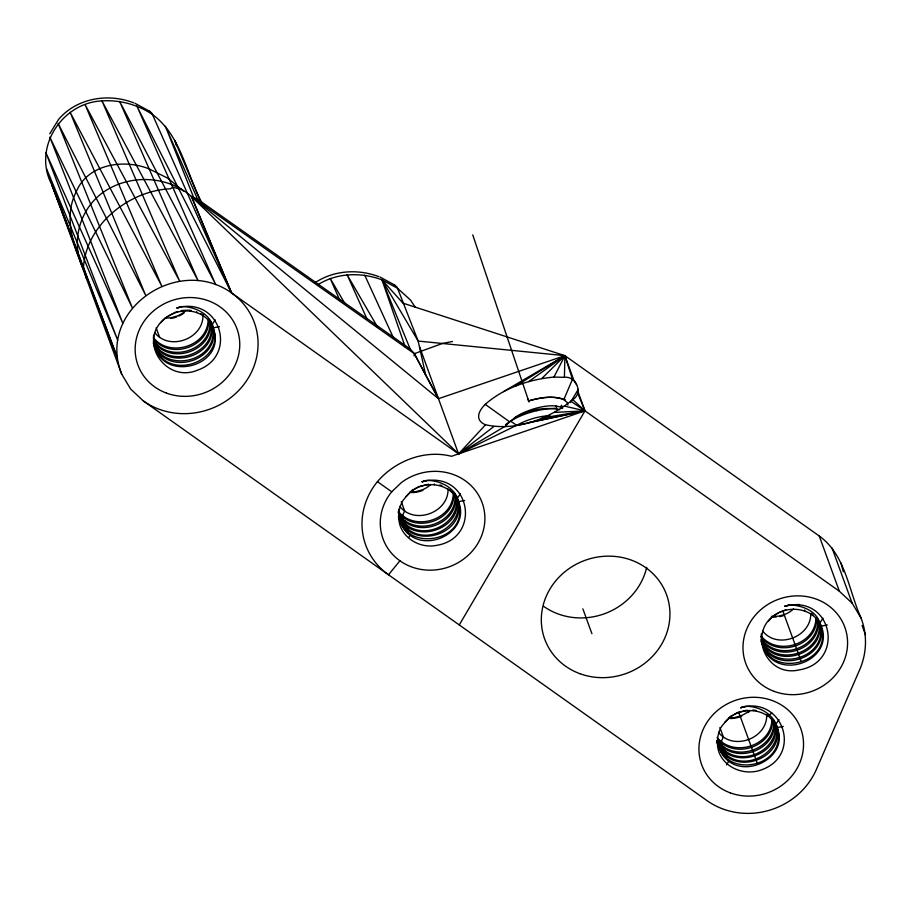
<?xml version="1.0" encoding="UTF-8"?>
<svg xmlns="http://www.w3.org/2000/svg" width="911" height="911" viewBox="0 0 911 911"><rect width="100%" height="100%" fill="white"/><g stroke="black" fill="none" stroke-linecap="round" stroke-linejoin="round"><path stroke-width="1.37" d="M153.583 335.259C152.57 389.532 238.955 366.245 209.006 320.114C235.607 359.31 163.775 387.016 153.549 342.547M398.711 509.067C395.123 552.761 468.197 545.757 458.985 504.25M761.402 633.578C759.216 682.51 840.147 665.884 819.023 622.042M165.779 317.791C136.354 339.837 165.164 383.85 197.63 370.139C236.621 356.577 222.102 300.459 181.596 306.802L176.928 307.975L181.46 306.62C194.51 306.392 210.828 313.783 213.504 328.507M405.999 496.472C422.305 480.53 401.785 499.695 401.592 503.123C398.289 510.399 397.754 518.655 400.293 526.251C405.748 540.382 421.998 548.422 436.608 545.37C480.917 538.162 471.454 474.073 426.712 480.609L422.044 481.782L426.576 480.427C439.626 480.188 455.944 487.579 458.632 502.314L454.122 493.91L451.822 491.803M724.655 722.423C740.962 706.469 720.442 725.634 720.248 729.062C716.946 736.339 716.41 744.594 718.95 752.19C725.202 768.645 745.392 775.83 761.402 769.886C803.422 754.889 782.355 695.161 740.7 707.722L745.232 706.367C759.831 705.706 776.514 715.522 778.176 731.67M778.415 612.898C746.234 628.875 764.568 678.194 799.311 669.881C843.609 662.673 834.146 598.584 789.416 605.12L784.747 606.293L789.279 604.938L799.118 604.494M317.745 284.847C336.763 272.64 361.132 272.093 381.948 279.814L402.969 303.158L564.9 355.666L819.274 536.032C845.704 555.106 848.551 590.305 861.032 618.011C867.431 634.523 866.805 652.777 859.973 669.038L815.926 770.478A71.172 66.082 -20 0 1 707.175 800.723L143.391 400.988L130.626 389.02L121.721 374.193L51.768 184.569C32.34 148.174 61.902 102.624 101.975 100.905C119.842 99.732 137.561 104.56 152.444 114.49C181.391 135.659 186.231 174.354 202.584 204.041M121.721 374.193C95.974 310.252 178.123 254.431 231.531 292.921L458.563 453.894L485.54 424.777C516.059 431.427 549.117 418.958 572.768 399.644C583.53 393.119 576.242 375.833 564.41 377.313L564.9 355.666L418.172 341.067L381.948 279.814L397.56 288.297L410.497 300.049L415.2 307.166M202.925 315.024C203.791 338.698 169.332 351.6 154.699 332.538M448.041 488.831C448.907 512.494 414.448 525.396 399.815 506.334M766.698 714.771C767.597 738.502 733.07 751.29 718.472 732.285M810.733 613.342C811.576 636.778 777.242 649.987 762.553 630.913M208.129 320.171C207.412 346.408 169.492 357.898 153.321 337.685M453.257 493.967C452.528 520.204 414.607 531.694 398.437 511.492M771.902 719.906C771.184 746.155 733.264 757.645 717.094 737.432M815.949 618.478C815.22 644.715 777.299 656.205 761.14 636.003M208.744 319.51C210.054 346.84 170.562 360.152 153.857 339.165M209.86 320.273C213.003 349.141 171.166 364.001 154.096 341.283M210.407 321.754C213.8 351.544 169.047 366.051 153.549 340.93M213.049 329.042C216.681 361.644 165.312 373.772 153.355 343.424M453.86 493.318C455.147 521.206 414.573 534.074 398.164 512.187M454.988 494.081C458.131 522.948 416.281 537.809 399.212 515.091M455.523 495.561C458.916 525.351 414.163 539.847 398.665 514.726M772.517 719.257C773.826 746.576 734.334 759.899 717.629 738.912M773.633 720.02C776.776 748.888 734.938 763.748 717.868 741.03M774.179 721.501C777.573 751.29 732.82 765.798 717.321 740.677M778.415 733.161C781.957 769.294 723.175 777.948 717.287 741.611M816.552 617.829C817.85 645.717 777.277 658.585 760.856 636.698M817.645 619.662C819.889 648.051 778.643 661.898 761.915 639.602M818.215 620.072C821.608 649.862 776.867 664.358 761.357 639.237M819.274 622.976C822.758 653.255 776.627 667.467 761.869 641.219M820.868 627.349C824.489 659.963 773.132 672.09 761.175 641.743M414.129 355.928L414.357 353.605L410.349 349.107L197.767 199.304L191.424 196.503L231.531 292.921A71.172 66.082 -20 0 1 242.622 386.059A71.172 66.082 -20 0 1 143.391 400.988M562.656 408.458L560.664 407.103L561.461 405.236L562.611 407.319M567.872 405.11L567.154 402.48L563.829 399.644L572.472 379.227L564.9 355.666L438.476 398.699L191.424 196.503M402.377 515.979L404.678 510.934L401.273 501.597M721.034 741.918L723.334 736.874L719.929 727.547M505.115 426.678C517.402 411.43 540.975 405.862 559.718 409.699M485.54 424.777A52.736 19.575 -18.6 0 1 485.244 404.359C504.113 387.767 529.2 379.409 553.934 377.074L564.9 355.666L573.805 380.138L576.526 384.658M402.423 519.908L403.767 517.562L403.231 516.082M404.017 524.292L405.361 521.935L404.826 520.454M405.611 528.665L406.955 526.319L406.42 524.838L400.806 519.464L399.177 516.708M407.206 533.049L408.549 530.703L408.014 529.223L402.4 523.848L398.483 517.232M408.8 537.433L410.144 535.076L409.608 533.595M721.41 745.266L722.423 743.501L721.888 742.021M723.004 749.651L724.017 747.885L723.482 746.405M724.598 754.023L725.611 752.258L725.076 750.778L719.462 745.403L716.684 740.723M726.192 758.407L727.206 756.642L726.671 755.162L721.057 749.787L716.581 741.11M726.579 764.898L728.8 761.027L728.265 759.546M459.269 624.946L584.987 410.861L578.109 391.946L578.257 389.339L570.332 402.571M49.752 133.78L58.566 119.432C76.661 98.046 108.17 92.854 133.621 102.829M212.126 324.623L215.19 319.863M457.242 498.419L460.317 493.671M762.484 644.51C773.792 684.229 838.872 660.748 819.934 622.93L823.009 618.182M775.899 724.359L778.973 719.61M399.929 560.789L388.519 574.773A71.172 66.082 -20 0 1 377.439 481.634C395.226 460.875 424.617 449.385 451.514 456.297L584.987 410.861L839.361 591.228L852.138 603.184L861.032 618.011M541.76 378.532L564.9 355.666L503.567 391.582M160.883 322.676C172.578 308.009 197.323 306.495 209.462 321.389M391.719 491.781L401.569 482.409A52.736 48.955 -20 0 1 483.866 508.714A52.736 48.955 -20 0 1 420.256 569.284A52.736 48.955 -20 0 1 391.719 491.781L377.439 481.634M768.69 620.983C781.911 603.686 813.284 605.542 821.323 626.825M771.879 713.04L767.7 715.944C756.597 708.303 741.201 709.1 730.417 716.934M53.328 186.937L51.768 184.569L117.303 357.511L46.575 168.831L117.667 340.099L45.914 152.672L122.791 323.166L49.854 137.185L132.311 307.85L58.122 123.418L145.601 295.198L70.136 112.315L161.737 286.065L85.099 104.64L179.626 281.089L101.975 100.905L198.051 280.599L119.614 101.372L215.759 284.642L136.832 106.006L231.531 292.921L191.629 196.73L458.563 453.894L493.603 426.701M505.525 424.64C519.748 414.004 537.718 409.016 555.3 408.31M528.71 381.595L564.9 355.666L515.683 386.036M412.706 490.198L418.627 486.668L428.625 484.196M731.351 716.137L737.284 712.607L747.282 710.147M419.584 346.795L458.563 453.894L504.079 426.94M779.383 612.317L785.794 609.801M411.761 490.983C424.515 481.486 444.249 482.625 454.589 495.185M315.149 282.649C333.859 270.26 357.977 268.756 378.748 276.637M458.563 453.894L516.252 425.471L584.987 410.861L577.733 393.267M174.627 312.519L177.975 311.482M176.928 307.975L181.494 306.802M422.044 481.782L426.61 480.609M784.747 606.293L789.302 605.12M740.7 707.722L745.369 706.549M529.302 422.419L584.987 410.861L572.768 399.644M452.471 341.477L442.393 343.481L414.346 353.684L191.629 196.73M213.481 327.812L219.483 326.696M458.597 501.619L464.599 500.492M821.289 626.13L827.29 625.003M777.254 727.559L783.255 726.431M542.33 417.967L584.987 410.861L570.855 401.227M554.446 412.421L584.987 410.861L564.831 406.181M188.03 310.173L181.209 310.526L181.403 311.072M550.005 415.655C538.344 416.145 526.911 419.732 516.696 425.312L510.456 421.064M165.016 318.053L170.608 317.882L177.406 315.958A27.444 25.474 -20 0 0 185.73 310.662M410.144 491.86L415.735 491.678L422.533 489.754A27.444 25.474 -20 0 0 430.846 484.47M771.435 616.417L778.427 616.2L785.225 614.265A27.444 25.474 -20 0 0 793.538 608.981M728.789 717.8L734.38 717.629L741.178 715.704A27.444 25.474 -20 0 0 749.502 710.409M553.934 377.074L564.41 377.313M191.344 310.571L189.135 310.127L189.397 310.856M754.012 710.09L756.221 710.546M439.74 485.051L441.869 485.495M514.237 417.99A30.883 11.467 -18.6 0 1 555.949 405.976L560.664 407.103M407.741 348.07L410.349 349.107M565.344 399.747C553.467 395.306 540.303 397.64 528.414 400.931C539.767 397.731 552.476 395.18 563.829 399.644M148.504 110.914L151.522 112.759L152.444 114.49L231.531 292.921M393.62 284.722L396.638 286.566L397.56 288.297L418.172 341.067L425.722 375.275L438.476 398.699L414.346 353.684L425.722 375.275M200.682 313.657L203.529 315.104M134.919 103.262L150.201 111.563M380.035 277.058L395.317 285.371M406.42 524.838C426.724 540.975 462.446 521.809 455.796 495.493M408.014 529.223C429.263 546.27 466.466 524.121 456.673 497.144M725.076 750.778C745.096 766.584 780.101 748.466 774.714 722.423M726.671 755.162C747.908 772.221 785.123 750.06 775.329 723.083M535.509 409.87L536.693 410.667M181.255 189.42L183.566 191.037M485.244 404.359L509.203 421.542M194.328 199.179C170.642 175.561 130.33 173.192 103.159 192.335C78.79 209.667 69.851 244.501 84.324 270.783M812.931 614.868L811.337 613.422L811.735 614.515M449.442 489.628L451.025 491.075M771.241 718.449C802.796 755.731 732.626 790.099 718.437 745.938M777.277 728.253L773.234 721.136L767.301 714.85M197.767 199.304L199.384 201.342M87.923 280.337L86.317 278.219L83.459 267.219C86.306 224.459 129.316 190.479 170.494 188.793L172.691 187.176L181.448 189.477L167.966 178.294L149.176 168.911C123.782 158.673 87.661 163.923 76.239 191.788C65.171 212.867 70.83 238.466 79.712 259.271M818.283 620.835L816.814 618.421L817.281 619.696M454.122 493.91C481.725 532.047 413.355 562.793 399.781 519.999M154.05 342.912C169.298 370.583 218.64 353.001 210.68 321.685M761.266 640.775C774.976 670.69 827.222 653.939 819.035 621.484M762.291 644.191C775.489 675.973 830.855 657.844 820.082 624.388M716.65 741.235C729.631 772.198 783.255 755.982 774.988 722.913M717.674 744.651C731.681 778.689 788.994 758.704 775.512 723.209M398.562 516.264C412.273 546.179 464.519 529.428 456.331 496.973M153.447 342.456C167.157 372.383 219.403 355.632 211.215 323.166M153.902 344.905C167.863 379.01 225.575 358.843 211.557 323.348M344.984 303.727L330.215 278.447L339.86 300.459M377.541 327.06L347.091 274.712L367.156 319.351M364.742 275.179L393.598 338.197M197.744 199.498L165.381 126.253L193.724 197.641M201.251 203.096L174.775 140.476L176.506 145.726M410.201 349.072L381.948 279.814L405.293 347.068M51.768 184.569L68.074 226.839M69.088 229.481L70.614 233.444M862.102 625.504L865.45 634.705M832.039 547.989L852.138 603.184M819.274 536.032L839.361 591.228M804.561 610.006L804.891 610.917M782.8 610.951L801.065 661.124M772.779 719.861L773.234 721.136M752.907 709.874L753.169 710.603M738.764 712.379L757.018 762.553M582.881 608.878L591.922 633.714M434.251 483.923L434.513 484.663M196.753 311.699L197.083 312.61M173.648 313.225L166.645 317.187M156.157 327.801L159.55 337.127M819.934 622.93C815.926 610.176 800.78 605.086 789.279 604.938M555.949 405.976L556.872 408.743M472.752 234.901L529.006 402.002M761.072 639.784L761.949 643.029M716.843 741.565L717.902 744.458M398.471 516.651C409.54 552.362 469.37 534.837 457.22 498.624M840.944 562.816L843.324 571.801M819.911 623.135L820.629 625.868M528.152 399.155L528.528 400.589M212.092 324.828L212.81 327.55M422.909 490.323A27.683 25.702 -20 0 1 411.157 492.578M184.068 312.963A27.683 25.702 -20 0 1 178.886 316.037M176.666 316.948A27.683 25.702 -20 0 1 170.824 318.451M646.719 567.325A64.852 60.206 -20 0 1 543.73 606.396M784.485 615.267A27.683 25.702 -20 0 1 779.827 616.565M776.263 617.02A27.683 25.702 -20 0 1 772.665 617.043M749.696 711.218A27.683 25.702 -20 0 1 747.84 712.709M741.565 716.262A27.683 25.702 -20 0 1 729.813 718.517M730.28 792.866A52.736 48.955 -20 0 0 803.217 738.878A52.736 48.955 -20 0 0 720.225 708.348A52.736 48.955 -20 0 0 730.28 792.866M579.851 673.673A64.852 60.206 -20 0 0 669.551 607.284A64.852 60.206 -20 0 0 567.485 569.751A64.852 60.206 -20 0 0 579.851 673.673M774.316 691.426A52.736 48.955 -20 0 0 847.264 637.449A52.736 48.955 -20 0 0 764.261 606.92A52.736 48.955 -20 0 0 774.316 691.426M166.508 393.119A52.736 48.955 -20 0 0 239.445 339.131A52.736 48.955 -20 0 0 156.453 308.601A52.736 48.955 -20 0 0 166.508 393.119"/></g></svg>
